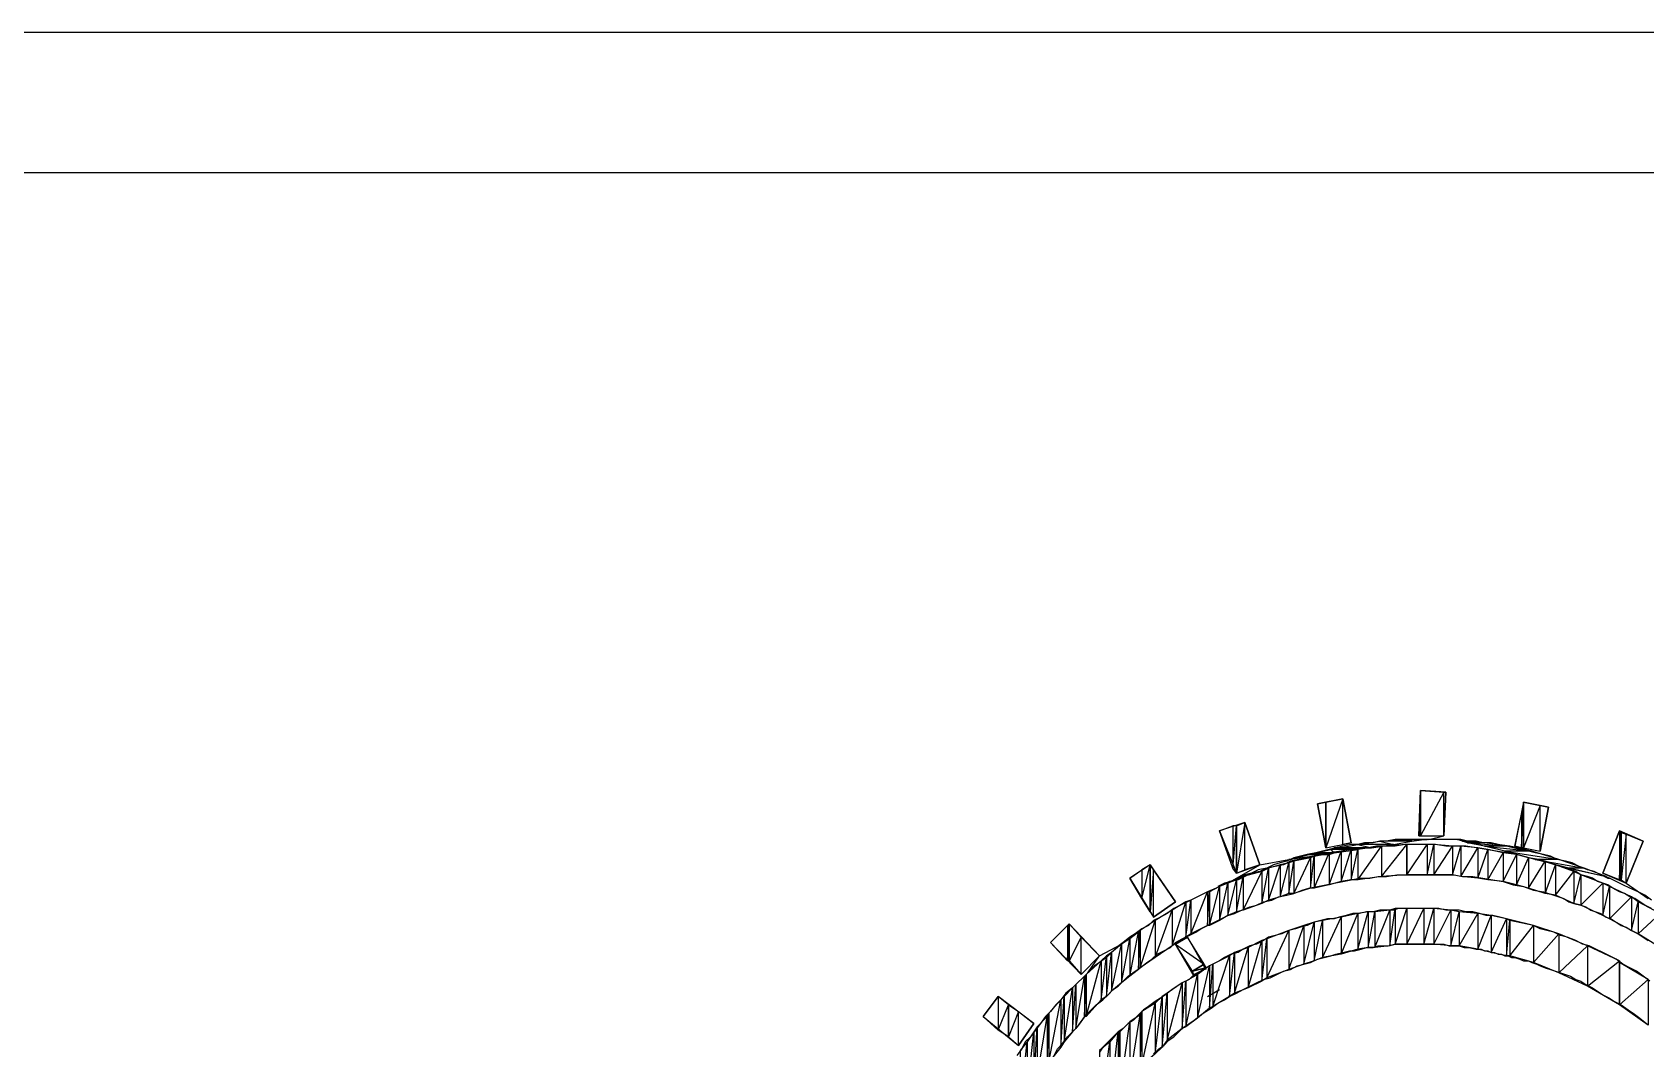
# Model space of a CAD drawing. Extents: x -3 to 1587, y 0 to 1122.
# Drawn here: x 268.1 to 421, y 1025.9 to 1122.2 of the extents above; entities that cross this region are included whole.
import ezdxf

# ---------------------------------------------------------------- set-up
doc = ezdxf.new("R2010")
doc.units = 0
doc.layers.add('Page_1', color=7, linetype='CONTINUOUS')

msp = doc.modelspace()

# ---------------------------------------------------------------- linework, layer by layer
at = {"layer": 'Page_1', "color": 7}
for points in [[(0, 1122.2367), (1587.2, 1122.2367), (1587.2, -0.0033), (0, -0.0033)], [(55.36, 1108.9567), (1573.92, 1108.9567), (1573.92, 13.2767), (55.36, 13.2767)], [(389.92, 1049.1167), (390.72, 1044.9567), (393.12, 1045.4367), (392.32, 1049.5967)], [(399.68, 1050.3967), (399.52, 1046.0767), (401.92, 1046.0767), (402.08, 1050.2367)], [(409.44, 1049.2767), (408.64, 1045.1167), (411.04, 1044.6367), (411.84, 1048.7967)], [(380.64, 1046.5567), (382.24, 1042.5567), (384.48, 1043.3567), (383.04, 1047.3567)], [(418.56, 1046.5567), (416.96, 1042.5567), (419.2, 1041.5967), (420.8, 1045.5967)], [(372.16, 1042.0767), (374.4, 1038.3967), (376.48, 1039.8367), (374.08, 1043.3567)], [(364.64, 1035.9967), (367.52, 1032.9567), (369.28, 1034.7167), (366.4, 1037.7567)], [(358.24, 1028.9567), (361.6, 1026.2367), (363.04, 1028.3167), (359.68, 1030.8767)]]:
    msp.add_lwpolyline(points, close=True, dxfattribs=at)
at = {"layer": 'Page_1', "color": 2}
for points in [[(389.92, 1049.1167), (390.72, 1049.2767), (390.72, 1044.9567)], [(390.72, 1044.9567), (392.32, 1045.2767), (392.32, 1049.5967)], [(390.72, 1044.9567), (390.72, 1049.2767), (392.32, 1049.5967)], [(392.32, 1045.2767), (392.32, 1049.5967), (393.12, 1045.4367)], [(399.52, 1046.0767), (399.68, 1050.3967), (399.68, 1046.0767)], [(399.68, 1046.0767), (399.68, 1050.3967), (401.92, 1050.2367)], [(399.68, 1046.0767), (401.92, 1046.0767), (401.92, 1050.2367)], [(401.92, 1046.0767), (401.92, 1050.2367), (402.08, 1050.2367)], [(409.28, 1048.1567), (409.28, 1044.9567), (409.44, 1049.2767)], [(409.28, 1044.9567), (409.44, 1049.2767), (409.44, 1044.9567)], [(409.44, 1044.9567), (409.44, 1049.2767), (411.04, 1048.9567)], [(408.64, 1045.1167), (409.28, 1048.1567), (409.28, 1044.9567)], [(409.44, 1044.9567), (411.04, 1044.6367), (411.04, 1048.9567)], [(411.04, 1044.6367), (411.04, 1048.9567), (411.84, 1048.7967)], [(380.64, 1046.5567), (381.92, 1047.0367), (381.92, 1043.0367)], [(381.92, 1047.0367), (381.92, 1043.0367), (382.24, 1047.0367)], [(381.92, 1043.0367), (382.24, 1047.0367), (382.24, 1042.5567)], [(382.24, 1042.5567), (383.04, 1042.8767), (383.04, 1047.3567)], [(382.24, 1042.5567), (382.24, 1047.0367), (383.04, 1047.3567)], [(383.04, 1042.8767), (383.04, 1047.3567), (384.48, 1043.3567)], [(416.96, 1042.5567), (418.56, 1046.5567), (418.56, 1041.9167)], [(418.56, 1046.5567), (418.56, 1041.9167), (418.72, 1046.3967)], [(418.56, 1041.9167), (418.72, 1046.3967), (418.72, 1041.9167)], [(418.72, 1041.9167), (418.72, 1046.3967), (419.2, 1046.2367)], [(418.72, 1041.9167), (419.2, 1041.5967), (419.2, 1046.2367)], [(419.2, 1041.5967), (419.2, 1046.2367), (420.8, 1045.5967)], [(389.6, 1044.1567), (389.6, 1041.1167), (391.04, 1044.4767)], [(389.6, 1041.1167), (391.04, 1044.4767), (391.04, 1041.4367)], [(391.04, 1044.4767), (391.04, 1041.4367), (392.16, 1044.6367)], [(391.04, 1041.4367), (392.16, 1044.6367), (392.16, 1041.7567)], [(392.16, 1044.6367), (392.16, 1041.7567), (393.12, 1044.7967)], [(392.16, 1041.7567), (393.12, 1044.7967), (393.12, 1041.9167)], [(393.12, 1044.7967), (393.12, 1041.9167), (393.76, 1044.7967)], [(393.12, 1041.9167), (393.76, 1044.7967), (393.76, 1041.9167)], [(393.76, 1044.7967), (393.76, 1041.9167), (396, 1045.1167)], [(393.76, 1041.9167), (396, 1045.1167), (396, 1042.2367)], [(396, 1045.1167), (396, 1042.2367), (398.4, 1045.2767)], [(396, 1042.2367), (398.4, 1045.2767), (398.4, 1042.3967)], [(398.4, 1045.2767), (398.4, 1042.3967)], [(398.4, 1042.3967), (398.4, 1045.2767), (398.4, 1045.2767)], [(398.4, 1045.2767), (398.4, 1042.3967), (400.32, 1045.2767)], [(398.4, 1042.3967), (400.32, 1045.2767), (400.32, 1042.3967)], [(400.32, 1045.2767), (400.32, 1042.3967), (400.96, 1045.2767)], [(400.32, 1042.3967), (400.96, 1045.2767), (400.96, 1042.3967)], [(400.96, 1045.2767), (400.96, 1042.3967), (402.72, 1045.1167)], [(400.96, 1042.3967), (402.72, 1045.1167), (402.72, 1042.3967)], [(402.72, 1045.1167), (402.72, 1042.3967), (403.52, 1045.1167)], [(402.72, 1042.3967), (403.52, 1045.1167), (403.52, 1042.2367)], [(403.52, 1045.1167), (403.52, 1042.2367), (405.12, 1044.9567)], [(403.52, 1042.2367), (405.12, 1044.9567), (405.12, 1042.0767)], [(405.12, 1044.9567), (405.12, 1042.0767), (406.08, 1044.7967)], [(405.12, 1042.0767), (406.08, 1044.7967), (406.08, 1041.9167)], [(406.08, 1044.7967), (406.08, 1041.9167), (407.52, 1044.4767)], [(406.08, 1041.9167), (407.52, 1044.4767), (407.52, 1041.7567)], [(407.52, 1044.4767), (407.52, 1041.7567), (408.8, 1044.3167)], [(373.28, 1042.8767), (373.28, 1040.1567), (374.08, 1043.3567)], [(373.28, 1040.1567), (374.08, 1043.3567), (374.08, 1038.8767)], [(374.08, 1038.8767), (374.08, 1043.3567), (374.4, 1042.8767)], [(384.64, 1042.7167), (384.64, 1039.6767), (385.28, 1043.0367)], [(384.64, 1039.6767), (385.28, 1043.0367), (385.28, 1039.9967)], [(385.28, 1043.0367), (385.28, 1039.9967), (386.4, 1043.3567)], [(385.28, 1039.9967), (386.4, 1043.3567), (386.4, 1040.3167)], [(386.4, 1043.3567), (386.4, 1040.3167), (387.2, 1043.5167)], [(386.4, 1040.3167), (387.2, 1043.5167), (387.2, 1040.6367)], [(387.2, 1043.5167), (387.2, 1040.6367), (387.68, 1043.6767)], [(387.2, 1040.6367), (387.68, 1043.6767), (387.68, 1040.6367)], [(387.68, 1043.6767), (387.68, 1040.6367), (389.28, 1043.9967)], [(387.68, 1040.6367), (389.28, 1043.9967), (389.28, 1041.1167)], [(389.28, 1043.9967), (389.28, 1041.1167), (389.6, 1044.1567)], [(389.28, 1041.1167), (389.6, 1044.1567), (389.6, 1041.1167)], [(407.52, 1041.7567), (408.8, 1044.3167), (408.8, 1041.4367)], [(408.8, 1044.3167), (408.8, 1041.4367), (409.92, 1043.9967)], [(408.8, 1041.4367), (409.92, 1043.9967), (409.92, 1041.1167)], [(409.92, 1043.9967), (409.92, 1041.1167), (411.52, 1043.6767)], [(409.92, 1041.1167), (411.52, 1043.6767), (411.52, 1040.6367)], [(411.52, 1043.6767), (411.52, 1040.6367), (412.48, 1043.3567)], [(411.52, 1040.6367), (412.48, 1043.3567), (412.48, 1040.4767)], [(412.48, 1043.3567), (412.48, 1040.4767), (414.24, 1042.7167)], [(372.16, 1042.0767), (373.28, 1042.8767), (373.28, 1040.1567)], [(374.08, 1038.8767), (374.4, 1038.3967), (374.4, 1042.8767)], [(374.4, 1038.3967), (374.4, 1042.8767), (376.48, 1039.8367)], [(380.64, 1041.2767), (380.64, 1038.0767), (381.44, 1041.5967)], [(380.64, 1038.0767), (381.44, 1041.5967), (381.44, 1038.5567)], [(381.44, 1041.5967), (381.44, 1038.5567), (382.24, 1041.9167)], [(381.44, 1038.5567), (382.24, 1041.9167), (382.24, 1038.8767)], [(382.24, 1041.9167), (382.24, 1038.8767), (382.88, 1042.2367)], [(382.24, 1038.8767), (382.88, 1042.2367), (382.88, 1039.0367)], [(382.88, 1042.2367), (382.88, 1039.0367), (384.64, 1042.7167)], [(382.88, 1039.0367), (384.64, 1042.7167), (384.64, 1039.6767)], [(412.48, 1040.4767), (414.24, 1042.7167), (414.24, 1039.6767)], [(414.24, 1042.7167), (414.24, 1039.6767), (414.88, 1042.3967)], [(414.24, 1039.6767), (414.88, 1042.3967), (414.88, 1039.5167)], [(414.88, 1042.3967), (414.88, 1039.5167), (416.96, 1041.5967)], [(414.88, 1039.5167), (416.96, 1041.5967), (416.96, 1038.5567)], [(416.96, 1041.5967), (416.96, 1038.5567), (417.6, 1041.2767)], [(377.44, 1039.8367), (377.44, 1036.4767), (377.92, 1039.9967)], [(377.44, 1036.4767), (377.92, 1039.9967), (377.92, 1036.7967)], [(377.92, 1039.9967), (377.92, 1036.7967), (379.52, 1040.7967)], [(377.92, 1036.7967), (379.52, 1040.7967), (379.52, 1037.5967)], [(379.52, 1040.7967), (379.52, 1037.5967), (379.68, 1040.7967)], [(379.52, 1037.5967), (379.68, 1040.7967), (379.68, 1037.5967)], [(379.68, 1040.7967), (379.68, 1037.5967), (380.64, 1041.2767)], [(379.68, 1037.5967), (380.64, 1041.2767), (380.64, 1038.0767)], [(416.96, 1038.5567), (417.6, 1041.2767), (417.6, 1038.2367)], [(417.6, 1041.2767), (417.6, 1038.2367), (419.68, 1040.3167)], [(417.6, 1038.2367), (419.68, 1040.3167), (419.68, 1037.1167)], [(419.68, 1040.3167), (419.68, 1037.1167), (420.32, 1039.8367)], [(374.56, 1038.0767), (374.56, 1034.5567), (376.16, 1039.0367)], [(374.56, 1034.5567), (376.16, 1039.0367), (376.16, 1035.6767)], [(376.16, 1039.0367), (376.16, 1035.6767), (377.44, 1039.8367)], [(376.16, 1035.6767), (377.44, 1039.8367), (377.44, 1036.4767)], [(390.4, 1038.0767), (390.4, 1034.5567), (392.16, 1038.3967)], [(390.4, 1034.5567), (392.16, 1038.3967), (392.16, 1034.8767)], [(392.16, 1038.3967), (392.16, 1034.8767), (393.76, 1038.7167)], [(392.16, 1034.8767), (393.76, 1038.7167), (393.76, 1035.3567)], [(393.76, 1038.7167), (393.76, 1035.3567), (394.72, 1038.8767)], [(393.76, 1035.3567), (394.72, 1038.8767), (394.72, 1035.5167)], [(394.72, 1038.8767), (394.72, 1035.5167), (395.36, 1038.8767)], [(394.72, 1035.5167), (395.36, 1038.8767), (395.36, 1035.5167)], [(395.36, 1038.8767), (395.36, 1035.5167), (396.8, 1039.0367)], [(395.36, 1035.5167), (396.8, 1039.0367), (396.8, 1035.6767)], [(396.8, 1039.0367), (396.8, 1035.6767), (397.28, 1039.1967)], [(396.8, 1035.6767), (397.28, 1039.1967), (397.28, 1035.8367)], [(397.28, 1039.1967), (397.28, 1035.8367), (398.4, 1039.1967)], [(397.28, 1035.8367), (398.4, 1039.1967), (398.4, 1035.8367)], [(398.4, 1039.1967), (398.4, 1035.8367), (400, 1039.1967)], [(398.4, 1035.8367), (400, 1039.1967), (400, 1035.8367)], [(400, 1039.1967), (400, 1035.8367), (400.96, 1039.1967)], [(400, 1035.8367), (400.96, 1039.1967), (400.96, 1035.8367)], [(400.96, 1039.1967), (400.96, 1035.8367), (402.56, 1039.0367)], [(400.96, 1035.8367), (402.56, 1039.0367), (402.56, 1035.6767)], [(402.56, 1039.0367), (402.56, 1035.6767), (403.36, 1038.8767)], [(402.56, 1035.6767), (403.36, 1038.8767), (403.36, 1035.6767)], [(403.36, 1038.8767), (403.36, 1035.6767), (405.12, 1038.7167)], [(403.36, 1035.6767), (405.12, 1038.7167), (405.12, 1035.3567)], [(405.12, 1038.7167), (405.12, 1035.3567), (406.4, 1038.5567)], [(405.12, 1035.3567), (406.4, 1038.5567), (406.4, 1035.0367)], [(406.4, 1038.5567), (406.4, 1035.0367), (407.84, 1038.2367)], [(419.68, 1037.1167), (420.32, 1039.8367), (420.32, 1036.7967)], [(420.32, 1039.8367), (420.32, 1036.7967), (422.4, 1038.7167)], [(420.32, 1036.7967), (422.4, 1038.7167), (422.4, 1035.5167)], [(364.64, 1035.9967), (366.24, 1037.5967), (366.24, 1034.2367)], [(366.24, 1037.5967), (366.24, 1034.2367), (366.4, 1037.7567)], [(366.24, 1034.2367), (366.4, 1037.7567), (366.4, 1034.2367)], [(366.4, 1034.2367), (366.4, 1037.7567), (367.52, 1036.4767)], [(372.16, 1036.3167), (372.16, 1032.7967), (372.96, 1036.9567)], [(372.16, 1032.7967), (372.96, 1036.9567), (372.96, 1033.4367)], [(372.96, 1036.9567), (372.96, 1033.4367), (373.12, 1037.1167)], [(372.96, 1033.4367), (373.12, 1037.1167), (373.12, 1033.5967)], [(373.12, 1037.1167), (373.12, 1033.5967), (374.56, 1038.0767)], [(373.12, 1033.5967), (374.56, 1038.0767), (374.56, 1034.5567)], [(385.12, 1036.3167), (385.12, 1032.6367), (387.2, 1037.1167)], [(385.12, 1032.6367), (387.2, 1037.1167), (387.2, 1033.4367)], [(387.2, 1037.1167), (387.2, 1033.4367), (388.64, 1037.5967)], [(387.2, 1033.4367), (388.64, 1037.5967), (388.64, 1033.9167)], [(388.64, 1037.5967), (388.64, 1033.9167), (389.6, 1037.9167)], [(388.64, 1033.9167), (389.6, 1037.9167), (389.6, 1034.2367)], [(389.6, 1037.9167), (389.6, 1034.2367), (390.4, 1038.0767)], [(389.6, 1034.2367), (390.4, 1038.0767), (390.4, 1034.5567)], [(406.4, 1035.0367), (407.84, 1038.2367), (407.84, 1034.7167)], [(407.84, 1038.2367), (407.84, 1034.7167), (408.16, 1038.0767)], [(407.84, 1034.7167), (408.16, 1038.0767), (408.16, 1034.7167)], [(408.16, 1038.0767), (408.16, 1034.7167), (410.4, 1037.5967)], [(408.16, 1034.7167), (410.4, 1037.5967), (410.4, 1034.0767)], [(410.4, 1037.5967), (410.4, 1034.0767), (412.8, 1036.7967)], [(366.4, 1034.2367), (367.52, 1032.9567), (367.52, 1036.4767)], [(367.52, 1032.9567), (367.52, 1036.4767), (369.28, 1034.7167)], [(370.4, 1035.0367), (370.4, 1031.3567), (371.36, 1035.8367)], [(370.4, 1031.3567), (371.36, 1035.8367), (371.36, 1032.1567)], [(371.36, 1035.8367), (371.36, 1032.1567), (372.16, 1036.3167)], [(371.36, 1032.1567), (372.16, 1036.3167), (372.16, 1032.7967)], [(377.6, 1036.4767), (377.6, 1036.4767), (376.48, 1035.8367), (377.6, 1036.4767), (376.48, 1035.8367), (376.96, 1036.1567), (377.6, 1036.4767), (376.48, 1035.8367), (379.2, 1033.9167)], [(376.48, 1035.8367), (376.96, 1036.1567), (376.96, 1036.1567)], [(376.48, 1035.8367), (379.2, 1033.9167), (378.08, 1033.2767)], [(382.08, 1035.0367), (382.08, 1031.1967), (383.36, 1035.5167)], [(382.08, 1031.1967), (383.36, 1035.5167), (383.36, 1031.6767)], [(383.36, 1035.5167), (383.36, 1031.6767), (384.64, 1036.1567)], [(383.36, 1031.6767), (384.64, 1036.1567), (384.64, 1032.3167)], [(384.64, 1036.1567), (384.64, 1032.3167), (385.12, 1036.3167)], [(384.64, 1032.3167), (385.12, 1036.3167), (385.12, 1032.6367)], [(410.4, 1034.0767), (412.8, 1036.7967), (412.8, 1033.1167)], [(412.8, 1036.7967), (412.8, 1033.1167), (415.52, 1035.6767)], [(412.8, 1033.1167), (415.52, 1035.6767), (415.52, 1031.8367)], [(415.52, 1035.6767), (415.52, 1031.8367), (418.56, 1034.2367)], [(368, 1032.9567), (368, 1028.9567), (369.44, 1034.2367)], [(368, 1028.9567), (369.44, 1034.2367), (369.44, 1030.5567)], [(369.44, 1034.2367), (369.44, 1030.5567), (369.92, 1034.7167)], [(369.44, 1030.5567), (369.92, 1034.7167), (369.92, 1030.8767)], [(369.92, 1034.7167), (369.92, 1030.8767), (370.4, 1035.0367)], [(369.92, 1030.8767), (370.4, 1035.0367), (370.4, 1031.3567)], [(378.08, 1033.2767), (379.2, 1033.9167), (379.36, 1033.5967)], [(378.56, 1032.9567), (378.56, 1028.7967), (379.68, 1033.7567)], [(378.56, 1028.7967), (379.68, 1033.7567), (379.68, 1029.7567)], [(379.68, 1033.7567), (379.68, 1029.7567), (380, 1033.9167)], [(379.68, 1029.7567), (380, 1033.9167), (380, 1029.9167)], [(380, 1033.9167), (380, 1029.9167), (381.6, 1034.7167)], [(380, 1029.9167), (381.6, 1034.7167), (381.6, 1030.8767)], [(381.6, 1034.7167), (381.6, 1030.8767), (382.08, 1035.0367)], [(381.6, 1030.8767), (382.08, 1035.0367), (382.08, 1031.1967)], [(415.52, 1031.8367), (418.56, 1034.2367), (418.56, 1030.0767)], [(418.56, 1034.0767), (418.56, 1034.0767), (418.56, 1030.0767), (418.56, 1034.0767), (418.56, 1030.0767), (418.56, 1034.2367), (418.56, 1034.0767), (418.56, 1030.0767), (421.28, 1032.4767)], [(367.04, 1031.9967), (367.04, 1027.8367), (367.84, 1032.7967)], [(367.04, 1027.8367), (367.84, 1032.7967), (367.84, 1028.9567)], [(367.84, 1032.7967), (367.84, 1028.9567), (368, 1032.9567)], [(367.84, 1028.9567), (368, 1032.9567), (368, 1028.9567)], [(377.12, 1032.1567), (377.12, 1027.8367), (377.44, 1032.3167)], [(377.12, 1027.8367), (377.44, 1032.3167), (377.44, 1027.9967)], [(377.44, 1032.3167), (377.44, 1027.9967), (378.56, 1032.9567)], [(377.44, 1027.9967), (378.56, 1032.9567), (378.56, 1028.7967)], [(379.36, 1033.5967), (379.36, 1033.5967), (378.24, 1032.7967), (379.36, 1033.5967), (378.24, 1032.7967), (378.08, 1033.2767)], [(418.56, 1030.0767), (421.28, 1032.4767), (421.28, 1028.1567)], [(358.24, 1028.9567), (359.68, 1030.8767), (359.68, 1027.6767)], [(359.68, 1030.8767), (359.68, 1027.6767), (360.64, 1030.0767)], [(365.6, 1030.5567), (365.6, 1026.0767), (365.92, 1030.8767)], [(365.6, 1026.0767), (365.92, 1030.8767), (365.92, 1026.5567)], [(365.92, 1030.8767), (365.92, 1026.5567), (366.72, 1031.6767)], [(365.92, 1026.5567), (366.72, 1031.6767), (366.72, 1027.5167)], [(366.72, 1031.6767), (366.72, 1027.5167), (367.04, 1031.9967)], [(366.72, 1027.5167), (367.04, 1031.9967), (367.04, 1027.8367)], [(374.56, 1030.2367), (374.56, 1025.4367), (375.2, 1030.8767)], [(374.56, 1025.4367), (375.2, 1030.8767), (375.2, 1026.0767)], [(375.2, 1030.8767), (375.2, 1026.0767), (375.68, 1031.1967)], [(375.2, 1026.0767), (375.68, 1031.1967), (375.68, 1026.7167)], [(375.68, 1031.1967), (375.68, 1026.7167), (377.12, 1032.1567)], [(375.68, 1026.7167), (377.12, 1032.1567), (377.12, 1027.8367)], [(359.68, 1027.6767), (360.64, 1030.0767), (360.64, 1027.0367)], [(360.64, 1027.0367), (360.64, 1030.0767), (361.6, 1029.4367)], [(360.64, 1027.0367), (361.6, 1026.2367), (361.6, 1029.4367)], [(361.6, 1026.2367), (361.6, 1029.4367), (363.04, 1028.3167)], [(364.32, 1028.9567), (364.32, 1024.4767), (364.48, 1029.2767)], [(364.32, 1024.4767), (364.48, 1029.2767), (364.48, 1024.6367)], [(364.48, 1029.2767), (364.48, 1024.6367), (365.6, 1030.5567)], [(364.48, 1024.6367), (365.6, 1030.5567), (365.6, 1026.0767)], [(373.12, 1029.1167), (373.12, 1023.9967), (373.28, 1029.4367)], [(373.12, 1023.9967), (373.28, 1029.4367), (373.28, 1024.3167)], [(373.28, 1029.4367), (373.28, 1024.3167), (374.56, 1030.2367)], [(373.28, 1024.3167), (374.56, 1030.2367), (374.56, 1025.4367)], [(363.04, 1027.5167), (363.04, 1022.5567), (363.36, 1027.9967)], [(363.04, 1022.5567), (363.36, 1027.9967), (363.36, 1023.1967)], [(363.36, 1027.9967), (363.36, 1023.1967), (364.32, 1028.9567)], [(363.36, 1023.1967), (364.32, 1028.9567), (364.32, 1024.4767)], [(371.2, 1027.5167), (371.2, 1021.7567), (372.16, 1028.4767)], [(371.2, 1021.7567), (372.16, 1028.4767), (372.16, 1023.0367)], [(372.16, 1028.4767), (372.16, 1023.0367), (373.12, 1029.1167)], [(372.16, 1023.0367), (373.12, 1029.1167), (373.12, 1023.9967)], [(361.76, 1025.7567), (361.76, 1020.4767), (362.4, 1026.5567)], [(361.76, 1020.4767), (362.4, 1026.5567), (362.4, 1021.5967)], [(362.4, 1026.5567), (362.4, 1021.5967), (363.04, 1027.5167)], [(362.4, 1021.5967), (363.04, 1027.5167), (363.04, 1022.5567)], [(369.28, 1025.7567), (369.28, 1019.3567), (370.24, 1026.5567)], [(369.28, 1019.3567), (370.24, 1026.5567), (370.24, 1020.6367)], [(370.24, 1026.5567), (370.24, 1020.6367), (371.04, 1027.5167)], [(370.24, 1020.6367), (371.04, 1027.5167), (371.04, 1021.7567)], [(371.04, 1027.5167), (371.04, 1021.7567), (371.2, 1027.5167)], [(371.04, 1021.7567), (371.2, 1027.5167), (371.2, 1021.7567)]]:
    msp.add_lwpolyline(points, close=True, dxfattribs=at)
at = {"layer": 'Page_1', "color": 7}
for points in [[(400.48, 1045.7567), (401.92, 1046.0767)], [(421.6, 1039.1967), (420.96, 1039.5167), (420.48, 1039.8367), (420, 1040.1567), (419.52, 1040.3167), (419.04, 1040.6367), (418.56, 1040.7967), (417.92, 1041.1167), (417.44, 1041.4367), (416.96, 1041.5967), (416.48, 1041.7567), (416, 1042.0767), (415.52, 1042.2367), (414.88, 1042.3967), (414.4, 1042.7167), (413.92, 1042.8767), (413.44, 1043.0367), (412.96, 1043.1967), (411.84, 1043.5167), (410.88, 1043.8367), (409.92, 1043.9967), (408.8, 1044.3167), (407.84, 1044.4767), (406.88, 1044.6367), (405.92, 1044.7967), (404.96, 1044.9567), (404, 1045.1167), (402.88, 1045.1167), (402.08, 1045.1167), (401.12, 1045.2767), (400.16, 1045.2767), (399.2, 1045.2767), (398.24, 1045.2767), (397.28, 1045.1167), (396.48, 1045.1167), (395.52, 1045.1167), (394.72, 1044.9567), (393.76, 1044.7967), (392.96, 1044.7967), (392.16, 1044.6367), (391.36, 1044.4767), (390.56, 1044.3167), (389.76, 1044.1567), (388.96, 1043.9967), (388.16, 1043.8367), (387.36, 1043.6767), (386.72, 1043.3567), (385.92, 1043.1967), (385.12, 1043.0367), (384.48, 1042.7167), (383.68, 1042.5567), (383.04, 1042.2367), (382.4, 1041.9167), (381.6, 1041.7567), (380.96, 1041.4367), (380.32, 1041.1167), (379.52, 1040.7967), (378.88, 1040.4767), (378.24, 1040.1567), (377.6, 1039.8367), (376.96, 1039.5167), (376.32, 1039.1967), (375.68, 1038.7167), (375.04, 1038.3967), (374.4, 1038.0767), (373.92, 1037.5967), (373.28, 1037.2767), (372.64, 1036.7967), (372.16, 1036.4767), (371.52, 1035.9967), (370.88, 1035.5167), (370.4, 1035.0367), (369.92, 1034.5567), (369.28, 1034.0767), (368.8, 1033.7567), (368.16, 1033.1167), (367.68, 1032.6367), (367.2, 1032.1567), (366.72, 1031.6767), (366.08, 1031.1967), (365.6, 1030.5567), (365.12, 1030.0767), (364.64, 1029.4367), (364.16, 1028.9567), (363.68, 1028.3167), (363.2, 1027.6767), (362.72, 1027.0367), (362.24, 1026.5567), (361.92, 1025.9167), (361.44, 1025.2767)], [(421.6, 1039.9967), (420.96, 1040.4767), (420.32, 1040.7967), (419.52, 1041.1167), (418.88, 1041.4367), (418.24, 1041.7567), (417.6, 1042.0767), (416.8, 1042.3967), (416.16, 1042.7167), (415.52, 1042.8767), (414.72, 1043.1967), (414.08, 1043.5167), (413.44, 1043.6767), (412.64, 1043.8367), (412, 1044.1567), (411.36, 1044.3167), (410.56, 1044.4767), (409.92, 1044.6367), (409.12, 1044.7967), (408.48, 1044.9567), (407.84, 1045.1167), (407.04, 1045.2767), (406.4, 1045.4367), (405.6, 1045.4367), (404.96, 1045.5967), (404.16, 1045.5967), (403.52, 1045.7567), (402.88, 1045.7567), (402.08, 1045.7567), (401.44, 1045.7567), (400.64, 1045.7567), (400, 1045.7567), (399.36, 1045.7567), (398.56, 1045.7567), (397.92, 1045.7567), (397.28, 1045.7567), (396.48, 1045.5967), (395.84, 1045.5967), (395.2, 1045.4367), (394.4, 1045.4367), (393.76, 1045.2767), (393.12, 1045.2767), (392.32, 1045.1167), (391.68, 1044.9567), (391.04, 1044.7967), (390.4, 1044.6367), (389.76, 1044.4767), (388.96, 1044.3167), (388.32, 1044.1567), (387.68, 1043.9967), (387.04, 1043.6767), (386.4, 1043.5167), (385.76, 1043.3567), (385.12, 1043.0367), (384.32, 1042.8767), (383.68, 1042.5567), (383.04, 1042.3967), (382.4, 1042.0767), (381.76, 1041.7567), (381.12, 1041.5967), (380.48, 1041.2767)], [(381.44, 1041.5967), (384.48, 1043.3567), (387.2, 1043.8367)], [(364.96, 1025.2767), (365.28, 1025.9167), (365.76, 1026.3967), (366.24, 1027.0367), (366.72, 1027.5167), (367.2, 1027.9967), (367.52, 1028.4767), (368, 1029.1167), (368.48, 1029.5967), (368.96, 1030.0767), (369.6, 1030.5567), (370.08, 1031.0367), (370.56, 1031.5167), (371.04, 1031.8367), (371.52, 1032.3167), (372, 1032.7967), (372.64, 1033.2767), (373.12, 1033.5967), (373.76, 1034.0767), (374.24, 1034.3967), (374.72, 1034.8767), (375.36, 1035.1967), (376, 1035.5167), (376.48, 1035.9967), (377.12, 1036.3167), (377.76, 1036.6367), (378.4, 1036.9567), (378.88, 1037.2767), (379.52, 1037.5967), (380.16, 1037.9167), (380.8, 1038.2367), (381.44, 1038.5567), (382.08, 1038.7167), (382.72, 1039.0367), (383.52, 1039.3567), (384.16, 1039.5167), (384.8, 1039.8367), (385.6, 1039.9967), (386.24, 1040.3167), (387.04, 1040.4767), (387.68, 1040.6367), (388.48, 1040.9567), (389.12, 1041.1167), (389.92, 1041.2767), (390.72, 1041.4367), (391.52, 1041.5967), (392.32, 1041.7567), (393.12, 1041.9167), (393.92, 1042.0767), (394.88, 1042.0767), (395.68, 1042.2367), (396.48, 1042.2367), (397.44, 1042.3967), (398.24, 1042.3967), (399.2, 1042.3967), (400, 1042.3967), (400.96, 1042.3967), (401.92, 1042.3967), (402.88, 1042.3967), (403.68, 1042.2367), (404.64, 1042.2367), (405.6, 1042.0767), (406.56, 1041.9167), (407.52, 1041.7567), (408.48, 1041.4367), (409.44, 1041.2767), (410.4, 1040.9567), (411.36, 1040.7967), (412.32, 1040.4767), (413.28, 1040.1567), (413.76, 1039.8367), (414.24, 1039.6767), (414.88, 1039.5167), (415.36, 1039.3567), (415.84, 1039.0367), (416.32, 1038.8767), (416.8, 1038.7167), (417.28, 1038.3967), (417.76, 1038.2367), (418.24, 1037.9167), (418.72, 1037.5967), (419.2, 1037.4367), (419.68, 1037.1167), (420.32, 1036.7967), (420.8, 1036.4767), (421.28, 1036.1567)], [(419.2, 1041.5967), (421.28, 1040.1567)], [(421.44, 1032.3167), (420.8, 1032.7967), (420.16, 1033.2767), (419.52, 1033.5967), (418.88, 1033.9167), (418.24, 1034.3967), (417.6, 1034.7167), (416.96, 1035.0367), (416.32, 1035.3567), (415.68, 1035.6767), (415.04, 1035.8367), (414.4, 1036.1567), (413.6, 1036.4767), (412.96, 1036.6367), (412.32, 1036.9567), (411.68, 1037.1167), (411.04, 1037.2767), (410.4, 1037.5967), (409.76, 1037.7567), (409.12, 1037.9167), (408.48, 1038.0767), (407.84, 1038.2367), (407.2, 1038.3967), (406.56, 1038.5567), (405.92, 1038.5567), (405.28, 1038.7167), (404.64, 1038.8767), (404, 1038.8767), (403.36, 1039.0367), (402.72, 1039.0367), (402.08, 1039.0367), (401.44, 1039.1967), (400.8, 1039.1967), (400.16, 1039.1967), (399.52, 1039.1967), (398.88, 1039.1967), (398.24, 1039.1967), (397.6, 1039.1967), (397.12, 1039.0367), (396.48, 1039.0367), (395.84, 1039.0367), (395.2, 1038.8767), (394.56, 1038.8767), (393.92, 1038.7167), (393.28, 1038.7167), (392.64, 1038.5567), (392, 1038.3967), (391.52, 1038.2367), (390.88, 1038.2367), (390.24, 1038.0767), (389.6, 1037.9167), (388.96, 1037.5967), (388.32, 1037.4367), (387.84, 1037.2767), (387.2, 1037.1167), (386.56, 1036.7967), (385.92, 1036.6367), (385.28, 1036.4767), (384.8, 1036.1567), (384.16, 1035.8367), (383.52, 1035.6767), (382.88, 1035.3567), (382.4, 1035.0367), (381.76, 1034.8767), (381.12, 1034.5567), (380.64, 1034.2367), (380, 1033.9167), (379.36, 1033.5967), (378.88, 1033.2767), (378.24, 1032.9567), (377.76, 1032.4767), (377.12, 1032.1567), (376.64, 1031.8367), (376.16, 1031.5167), (375.52, 1031.0367), (375.04, 1030.7167), (374.56, 1030.3967), (373.92, 1029.9167), (373.44, 1029.5967), (372.96, 1029.1167), (372.48, 1028.6367), (372, 1028.3167), (371.52, 1027.8367), (371.04, 1027.5167), (370.56, 1027.0367), (370.08, 1026.5567), (369.6, 1026.0767), (369.28, 1025.5967)], [(368.16, 1033.1167), (369.28, 1034.7167), (371.36, 1035.8367)], [(374.4, 1025.4367), (374.88, 1025.9167), (375.36, 1026.2367), (375.84, 1026.7167), (376.32, 1027.0367), (376.8, 1027.5167), (377.28, 1027.9967), (377.76, 1028.3167), (378.24, 1028.6367), (378.88, 1029.1167), (379.36, 1029.4367), (379.84, 1029.7567), (380.48, 1030.2367), (381.12, 1030.5567), (381.6, 1030.8767), (382.24, 1031.1967), (382.88, 1031.5167), (383.52, 1031.8367), (384.16, 1032.1567), (384.8, 1032.4767), (385.44, 1032.6367), (386.08, 1032.9567), (386.72, 1033.2767), (387.36, 1033.4367), (388, 1033.7567), (388.64, 1033.9167), (389.28, 1034.0767), (389.92, 1034.3967), (390.56, 1034.5567), (391.2, 1034.7167), (391.68, 1034.8767), (392.32, 1035.0367), (392.96, 1035.1967), (393.44, 1035.1967), (394.08, 1035.3567), (394.56, 1035.5167), (395.2, 1035.5167), (395.68, 1035.6767), (396.16, 1035.6767), (396.64, 1035.6767), (397.28, 1035.8367), (397.76, 1035.8367), (398.24, 1035.8367), (398.72, 1035.8367), (399.2, 1035.8367), (399.68, 1035.8367), (400.16, 1035.8367), (400.96, 1035.8367), (401.92, 1035.8367), (402.4, 1035.6767), (402.88, 1035.6767), (403.36, 1035.6767), (403.84, 1035.5167), (404.32, 1035.5167), (404.96, 1035.3567), (405.44, 1035.3567), (405.76, 1035.1967), (406.08, 1035.1967), (406.4, 1035.0367), (406.72, 1035.0367), (407.04, 1034.8767), (407.36, 1034.8767), (407.68, 1034.7167), (408, 1034.7167), (408.32, 1034.5567), (408.64, 1034.5567), (409.12, 1034.3967), (409.44, 1034.2367), (409.92, 1034.2367), (410.24, 1034.0767), (410.72, 1033.9167), (411.04, 1033.7567), (411.52, 1033.5967), (412, 1033.4367), (412.48, 1033.2767), (412.96, 1033.1167), (413.44, 1032.9567), (413.92, 1032.7967), (414.4, 1032.4767), (414.88, 1032.3167), (415.36, 1031.9967), (416, 1031.6767), (416.48, 1031.3567), (416.96, 1031.0367), (417.6, 1030.7167), (418.08, 1030.3967), (418.72, 1030.0767), (419.36, 1029.5967), (419.84, 1029.2767), (420.48, 1028.7967), (421.12, 1028.3167)], [(378.24, 1032.7967), (376.48, 1035.8367)], [(377.6, 1036.4767), (379.36, 1033.4367)], [(379.52, 1030.8767), (380.64, 1031.5167)]]:
    msp.add_lwpolyline(points, dxfattribs=at)
at = {"layer": 'Page_1', "color": 1}
for points in [[(389.76, 1044.4767), (391.04, 1044.3167), (389.28, 1044.3167)], [(391.2, 1044.7967), (391.52, 1044.4767), (389.76, 1044.4767)], [(391.52, 1044.4767), (389.76, 1044.4767), (391.04, 1044.3167)], [(391.52, 1044.9567), (393.76, 1044.7967), (391.2, 1044.7967)], [(393.76, 1044.7967), (391.2, 1044.7967), (391.52, 1044.4767)], [(392, 1044.9567), (394.08, 1044.9567), (391.52, 1044.9567)], [(394.08, 1044.9567), (391.52, 1044.9567), (393.76, 1044.7967)], [(393.76, 1045.2767), (395.04, 1044.9567), (392, 1044.9567)], [(395.04, 1044.9567), (392, 1044.9567), (394.08, 1044.9567)], [(395.84, 1045.5967), (397.12, 1045.2767), (393.76, 1045.2767)], [(397.12, 1045.2767), (393.76, 1045.2767), (395.04, 1044.9567)], [(398.08, 1045.7567), (398.88, 1045.5967), (395.84, 1045.5967)], [(398.88, 1045.5967), (395.84, 1045.5967), (397.12, 1045.2767)], [(400.32, 1045.7567), (400, 1045.7567), (398.08, 1045.7567)], [(400, 1045.7567), (398.08, 1045.7567), (398.88, 1045.5967)], [(403.2, 1045.7567), (404.48, 1045.5967), (403.68, 1045.5967)], [(404.48, 1045.5967), (403.68, 1045.5967), (405.76, 1045.4367)], [(403.68, 1045.5967), (405.76, 1045.4367), (404.16, 1045.4367)], [(405.76, 1045.4367), (404.16, 1045.4367), (408.16, 1045.1167)], [(404.16, 1045.4367), (408.16, 1045.1167), (405.76, 1045.1167)], [(408.16, 1045.1167), (405.76, 1045.1167), (410.24, 1044.6367)], [(405.76, 1045.1167), (410.24, 1044.6367), (407.68, 1044.6367)], [(410.24, 1044.6367), (407.68, 1044.6367), (412.8, 1043.8367)], [(407.68, 1044.6367), (412.8, 1043.8367), (410.56, 1043.8367)], [(387.36, 1043.8367), (387.36, 1043.8367), (387.2, 1043.8367), (387.36, 1043.8367), (387.2, 1043.8367), (389.12, 1044.3167)], [(389.12, 1044.3167), (390.72, 1044.3167), (387.36, 1043.8367)], [(389.28, 1044.3167), (390.72, 1044.3167), (389.12, 1044.3167)], [(391.04, 1044.3167), (389.28, 1044.3167), (390.72, 1044.3167)], [(412.8, 1043.8367), (410.56, 1043.8367), (415.2, 1043.0367)], [(410.56, 1043.8367), (415.2, 1043.0367), (413.76, 1043.0367)], [(415.2, 1043.0367), (413.76, 1043.0367), (417.28, 1042.2367)], [(413.76, 1043.0367), (417.28, 1042.2367), (417.12, 1042.2367)], [(417.44, 1042.0767), (417.44, 1042.0767), (417.12, 1042.2367), (417.44, 1042.0767), (417.12, 1042.2367), (417.28, 1042.2367), (417.44, 1042.0767), (417.6, 1042.0767), (417.6, 1042.0767)], [(417.6, 1042.0767), (417.6, 1042.0767), (417.44, 1042.0767)]]:
    msp.add_lwpolyline(points, close=True, dxfattribs=at)

doc.saveas('drawing.dxf')
